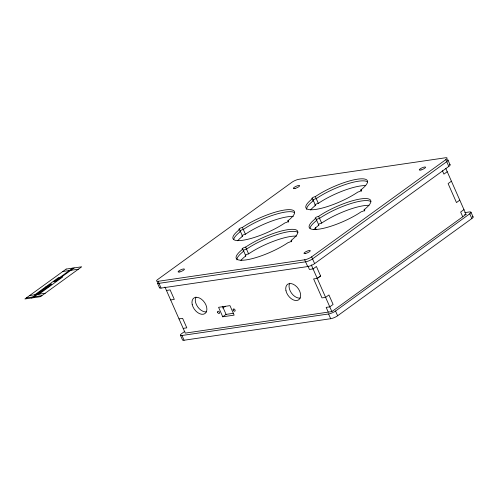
<?xml version="1.0" encoding="UTF-8"?>
<svg xmlns="http://www.w3.org/2000/svg" width="498" height="498" viewBox="0 0 498 498"><rect width="100%" height="100%" fill="white"/><g stroke="black" fill="none" stroke-linecap="round" stroke-linejoin="round"><path stroke-width="0.75" d="M237.677 240.783A33.578 8.18 -23.8 0 1 241.991 236.718L242.594 236.264L239.606 229.491L239.003 229.945A33.578 8.18 -23.8 0 0 242.868 240.248A33.578 8.18 -23.8 0 0 284.37 223.285L285.105 222.818A2.291 0.56 -23.8 0 0 288.081 221.554A2.291 0.56 -23.8 0 0 287.95 220.757L288.46 222.127M240.901 260.435A33.578 8.18 -23.8 0 1 245.215 256.37L245.819 255.916L242.831 249.149L242.233 249.598A33.578 8.18 -23.8 0 0 246.099 259.9A33.578 8.18 -23.8 0 0 287.601 242.937L288.267 242.476A2.291 0.56 -23.8 0 0 291.305 241.213A2.291 0.56 -23.8 0 0 291.174 240.41L291.685 241.785M310.603 209.944A33.578 8.18 -23.8 0 1 314.917 205.879L315.514 205.425L312.532 198.652L311.929 199.107A33.578 8.18 -23.8 0 0 315.794 209.409A33.578 8.18 -23.8 0 0 357.296 192.446L358.031 191.979A2.291 0.56 -23.8 0 0 361.006 190.722A2.291 0.56 -23.8 0 0 360.876 189.919L361.386 191.288M287.863 220.776L288.46 220.321A33.578 8.18 -23.8 0 0 284.595 210.019A33.578 8.18 -23.8 0 0 243.092 226.982L242.364 227.449A2.291 0.56 -23.8 0 0 239.389 228.707A2.291 0.56 -23.8 0 0 239.519 229.51L239.606 229.491M313.927 229.671A33.578 8.18 -23.8 0 1 318.241 225.606L318.838 225.152L315.85 218.379L315.253 218.834A33.578 8.18 -23.8 0 0 319.118 229.136A33.578 8.18 -23.8 0 0 360.62 212.173L361.355 211.706A2.291 0.56 -23.8 0 0 364.331 210.449L364.692 210.144A2.291 0.56 -23.8 0 0 364.2 209.646L364.71 211.021M291.087 240.428L291.691 239.974A33.578 8.18 -23.8 0 0 287.819 229.678A33.578 8.18 -23.8 0 0 246.323 246.641L245.589 247.108A2.291 0.56 -23.8 0 0 242.613 248.365A2.291 0.56 -23.8 0 0 242.744 249.168L242.831 249.149M360.789 189.937L361.386 189.483A33.578 8.18 -23.8 0 0 357.52 179.18A33.578 8.18 -23.8 0 0 316.018 196.144L315.29 196.61A2.291 0.56 -23.8 0 0 312.314 197.868A2.291 0.56 -23.8 0 0 312.445 198.671L312.532 198.652M364.113 209.664L364.71 209.21A33.578 8.18 -23.8 0 0 360.845 198.907A33.578 8.18 -23.8 0 0 319.343 215.871L318.676 216.337A2.291 0.56 -23.8 0 0 316.149 217.271L315.632 217.601A2.291 0.56 -23.8 0 0 315.763 218.398L315.85 218.379M34.823 294.772L58.527 277.598L62.673 276.988L38.969 294.162M31.48 298.003L50.447 284.265L51.773 284.065L32.806 297.81M72.733 268.117L53.765 281.856L55.166 281.65L74.127 267.912M184.833 331.338L181.683 333.616A5.341 1.301 -23.8 0 0 181.994 335.49L184.079 340.234L330.684 318.708A5.341 1.301 -23.8 0 0 337.632 315.769L471.818 218.56A5.341 1.301 -23.8 0 0 472.334 216.63M222.762 308.044L225.258 306.239M222.749 316.796L234.147 315.122L229.97 305.641L218.572 307.316L222.749 316.796L226.073 314.394L233.668 313.273M158.096 281.314L304.701 259.788A5.341 1.301 -23.8 0 0 311.648 256.85L445.828 159.64A5.341 1.301 -23.8 0 0 445.523 157.766L298.918 179.292A5.341 1.301 -23.8 0 0 291.971 182.231L157.791 279.44A5.341 1.301 -23.8 0 0 158.096 281.314L161.084 288.087L307.689 266.561A5.341 1.301 -23.8 0 0 314.63 263.623L448.816 166.413A5.341 1.301 -23.8 0 0 449.333 164.483M447.241 171.717L443.923 174.119L442.429 170.733M328.25 312.122L326.159 307.378L329.782 306.849L333.106 304.44L328.923 294.959L325.605 297.368L321.976 297.897L313.616 278.936L317.238 278.407L320.6 275.973L316.417 266.492L313.055 268.926L309.432 269.455L307.938 266.069M317.238 278.407L320.556 275.998M451.425 181.197L448.107 183.6L456.467 202.561L459.785 200.159M463.968 209.639L460.65 212.042L462.742 216.779M164.963 287.066L185.268 333.112L331.873 311.586L466.06 214.377L445.747 168.33M181.994 335.49L328.593 313.964A5.341 1.301 -23.8 0 0 335.54 311.026L469.726 213.816A5.341 1.301 -23.8 0 0 469.415 211.949L464.815 212.621M242.009 235.784A2.291 0.56 -23.8 0 1 245.352 234.222L246.08 233.755A33.578 8.18 -23.8 0 1 293.303 216.468M314.935 204.946A2.291 0.56 -23.8 0 1 318.278 203.383L319.006 202.916A33.578 8.18 -23.8 0 1 365.7 185.598M245.234 255.443A2.291 0.56 -23.8 0 1 248.577 253.874L249.305 253.407A33.578 8.18 -23.8 0 1 296.528 236.127M318.62 224.368L319.137 224.038A2.291 0.56 -23.8 0 1 321.596 223.11L322.33 222.643A33.578 8.18 -23.8 0 1 369.018 205.332M315.514 205.425L315.433 205.444A2.291 0.56 -23.8 0 1 315.022 205.462M240.416 231.539L239.899 231.975A33.578 8.18 -23.8 0 0 233.774 239.339M242.594 236.264L242.507 236.282A2.291 0.56 -23.8 0 1 242.096 236.301M316.66 220.433L316.149 220.869A33.578 8.18 -23.8 0 0 310.024 228.227M318.838 225.152L318.751 225.171A2.291 0.56 -23.8 0 1 318.34 225.189M245.819 255.916L245.732 255.941A2.291 0.56 -23.8 0 1 245.321 255.96M62.829 271.491L78.373 269.206M464.534 214.601L466.06 214.377M45.256 287.215L49.395 286.605M29.643 295.532L45.181 293.254M26.326 297.935L41.863 295.656M166.457 290.452L170.123 289.911L174.306 299.391L170.633 299.933M179 318.894L182.623 318.359L186.806 327.84L183.183 328.375M318.608 216.337L321.664 223.11M248.577 253.874L245.651 247.101M448.013 160.126L450.099 164.869M471.008 212.273L473.1 217.016M445.828 159.64L448.816 166.413M469.726 213.816L471.818 218.56M315.352 196.61L318.34 203.377M315.284 227.617L316.18 229.646M311.648 256.85L314.63 263.623M335.54 311.026L337.632 315.769M311.269 264.861L331.873 311.586M304.701 259.788L307.689 266.561M328.593 313.964L330.684 318.708M242.426 227.443L245.414 234.216M222.488 306.264L226.073 314.394M157.399 283.02L159.491 287.757M180.401 335.16L182.492 339.904A5.341 1.301 -23.8 0 0 184.079 340.234M300.244 298.09A9.537 6.119 54.1 0 1 291.454 293.079A9.537 6.119 54.1 0 1 289.736 283.238M206.477 311.86A9.537 6.119 54.1 0 1 197.687 306.849A9.537 6.119 54.1 0 1 195.969 297.007M316.168 219.935A2.291 0.56 -23.8 0 1 316.529 219.63L317.045 219.301A2.291 0.56 -23.8 0 1 319.504 218.373L320.239 217.906A33.578 8.18 -23.8 0 1 370.885 201.628M306.687 209.378A33.578 8.18 -23.8 0 1 312.825 201.136L313.342 200.7A2.291 0.56 -23.8 0 1 312.931 200.725M367.568 181.901A33.578 8.18 -23.8 0 0 316.915 198.173L316.186 198.64A2.291 0.56 -23.8 0 0 312.844 200.208M236.986 259.875A33.578 8.18 -23.8 0 1 243.13 251.633L243.64 251.197A2.291 0.56 -23.8 0 1 243.229 251.216M297.866 232.392A33.578 8.18 -23.8 0 0 247.22 248.67L246.485 249.137A2.291 0.56 -23.8 0 0 243.142 250.699M294.642 212.739A33.578 8.18 -23.8 0 0 243.989 229.012L243.261 229.478A2.291 0.56 -23.8 0 0 241.1 230.244A2.291 0.56 -23.8 0 0 239.743 231.302M157.511 282.603A5.341 1.301 -23.8 0 0 158.993 283.343L305.598 261.817A5.341 1.301 -23.8 0 0 312.545 258.885L446.725 161.676A5.341 1.301 -23.8 0 0 447.241 159.746M161.084 288.087A5.341 1.301 -23.8 0 1 159.603 287.346M66.153 269.082L24.9 298.968L40.444 296.684L81.691 266.804L66.153 269.082M192.203 304.527A9.537 6.119 54.1 0 0 204.709 313.728A9.537 6.119 54.1 0 0 201.36 299.142A9.537 6.119 54.1 0 0 192.203 304.527M285.97 290.757A9.537 6.119 54.1 0 0 298.47 299.964A9.537 6.119 54.1 0 0 295.127 285.373A9.537 6.119 54.1 0 0 285.97 290.757M233.151 309.905A1.295 0.834 54.1 0 0 234.851 311.157A1.295 0.834 54.1 0 0 234.396 309.171A1.295 0.834 54.1 0 0 233.151 309.905M217.607 312.184A1.295 0.834 54.1 0 0 219.307 313.435A1.295 0.834 54.1 0 0 218.852 311.455A1.295 0.834 54.1 0 0 217.607 312.184M420.966 169.961A3.436 0.834 -23.8 0 0 425.578 167.222A3.436 0.834 -23.8 0 0 420.723 168.486A3.436 0.834 -23.8 0 0 420.966 169.961M305.685 253.438A3.436 0.834 -23.8 0 0 310.298 250.699A3.436 0.834 -23.8 0 0 305.442 251.963A3.436 0.834 -23.8 0 0 305.685 253.438M179.803 271.92A3.436 0.834 -23.8 0 0 184.416 269.181A3.436 0.834 -23.8 0 0 179.56 270.451A3.436 0.834 -23.8 0 0 179.803 271.92M295.021 188.456A3.436 0.834 -23.8 0 0 299.634 185.71A3.436 0.834 -23.8 0 0 294.779 186.98A3.436 0.834 -23.8 0 0 295.021 188.456"/></g></svg>
